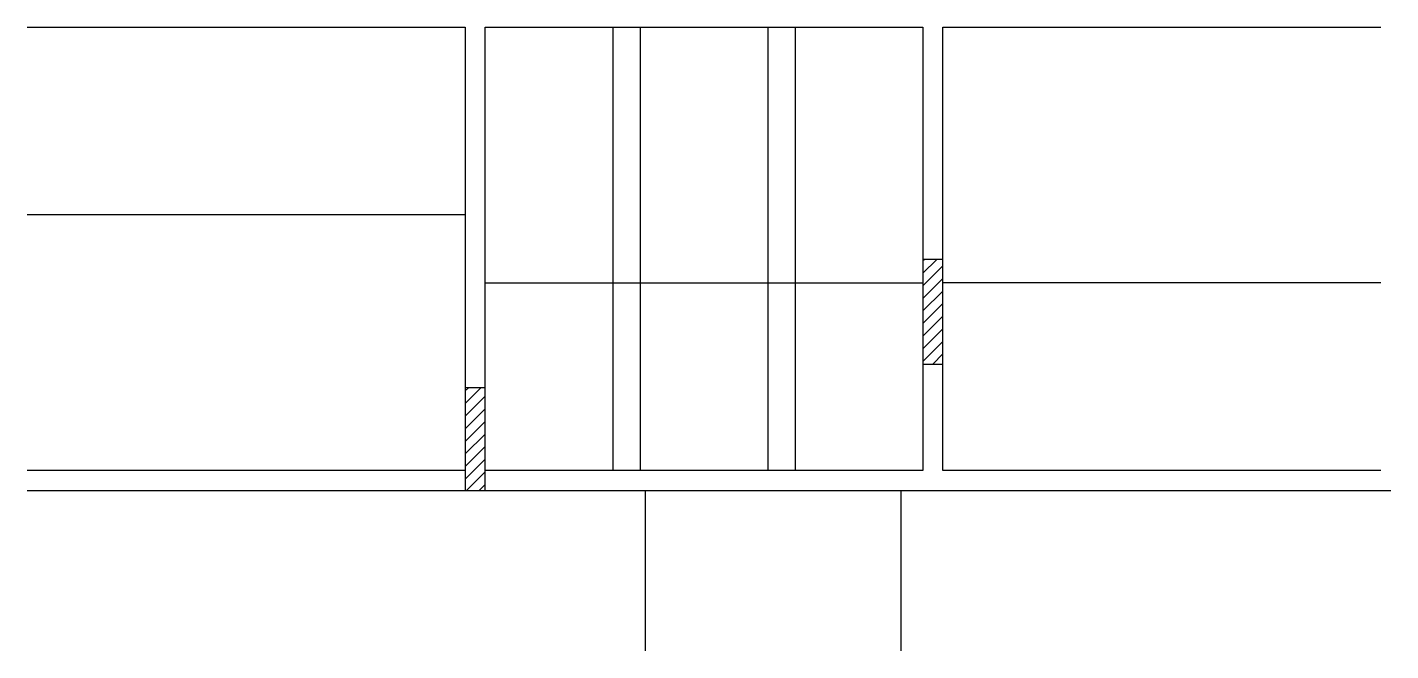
# Model space of a CAD drawing. Header units: metres. Extents: x 4946 to 6247, y 2127 to 2722.
import ezdxf

# ---------------------------------------------------------------- set-up
doc = ezdxf.new("R2010")
doc.units = ezdxf.units.M
for name, color, linetype in [('3', 7, 'Continuous'), ('7', 7, 'Continuous'), ('Painéis', 7, 'Continuous')]:
    doc.layers.add(name, color=color, linetype=linetype)

msp = doc.modelspace()

# ---------------------------------------------------------------- linework, layer by layer
at = {"layer": '3', "color": 7, "lineweight": 25}
for p, q in [((5800.5, 2487.4), (5813.7, 2500.5)), ((5800.5, 2499.4), (5801.6, 2500.5)), ((5800.5, 2475.3), (5819.5, 2494.3)), ((5800.5, 2463.3), (5819.5, 2482.3)), ((5800.5, 2451.3), (5819.5, 2470.3)), ((5800.5, 2439.3), (5819.5, 2458.3)), ((5800.5, 2427.3), (5819.5, 2446.3)), ((5800.5, 2415.2), (5819.5, 2434.2)), ((5800.5, 2403.2), (5819.5, 2422.2)), ((5809.8, 2400.5), (5819.5, 2410.2)), ((5363.5, 2362.9), (5378.6, 2378)), ((5363.5, 2374.9), (5366.6, 2378)), ((5363.5, 2350.9), (5382.5, 2369.9)), ((5363.5, 2338.9), (5382.5, 2357.9)), ((5363.5, 2326.8), (5382.5, 2345.8)), ((5363.5, 2314.8), (5382.5, 2333.8)), ((5363.5, 2302.8), (5382.5, 2321.8)), ((5363.5, 2290.8), (5382.5, 2309.8)), ((5364.8, 2280), (5382.5, 2297.8)), ((5376.8, 2280), (5382.5, 2285.7))]:
    msp.add_line(p, q, dxfattribs=at)
for points in [[(4945.5, 2722), (5363.5, 2722)], [(5363.5, 2722), (5363.5, 2378)], [(5382.5, 2722), (5800.5, 2722)], [(5382.5, 2378), (5382.5, 2722)], [(5800.5, 2722), (5800.5, 2500.5)], [(5819.5, 2722), (6237.5, 2722)], [(5819.5, 2500.5), (5819.5, 2722)], [(5800.5, 2400.5), (5800.5, 2299)], [(5819.5, 2299), (5819.5, 2400.5)], [(5363.5, 2299), (4945.5, 2299)], [(5800.5, 2299), (5382.5, 2299)], [(6237.5, 2299), (5819.5, 2299)], [(4945.5, 2280), (5363.5, 2280)], [(5382.5, 2280), (5810, 2280)], [(5810, 2280), (6247, 2280)]]:
    msp.add_lwpolyline(points, dxfattribs=at)
at = {"layer": '7', "color": 7, "lineweight": 25}
for points in [[(5800.5, 2400.5), (5819.5, 2400.5), (5819.5, 2500.5), (5800.5, 2500.5), (5800.5, 2400.5)], [(5363.5, 2280), (5382.5, 2280), (5382.5, 2378), (5363.5, 2378), (5363.5, 2280)]]:
    msp.add_lwpolyline(points, dxfattribs=at)
at = {"layer": 'Painéis', "color": 7, "lineweight": 25}
for p, q in [((5504.5, 2722), (5504.5, 2299)), ((5530.5, 2722), (5530.5, 2299)), ((5652.5, 2722), (5652.5, 2299)), ((5678.5, 2722), (5678.5, 2299)), ((5363.5, 2543), (4945.5, 2543)), ((5382.5, 2478), (5800.5, 2478)), ((6237.5, 2478), (5819.5, 2478)), ((5535.5, 2280), (5535.5, 2127.1)), ((5779.5, 2280), (5779.5, 2127.1))]:
    msp.add_line(p, q, dxfattribs=at)

doc.saveas('drawing.dxf')
